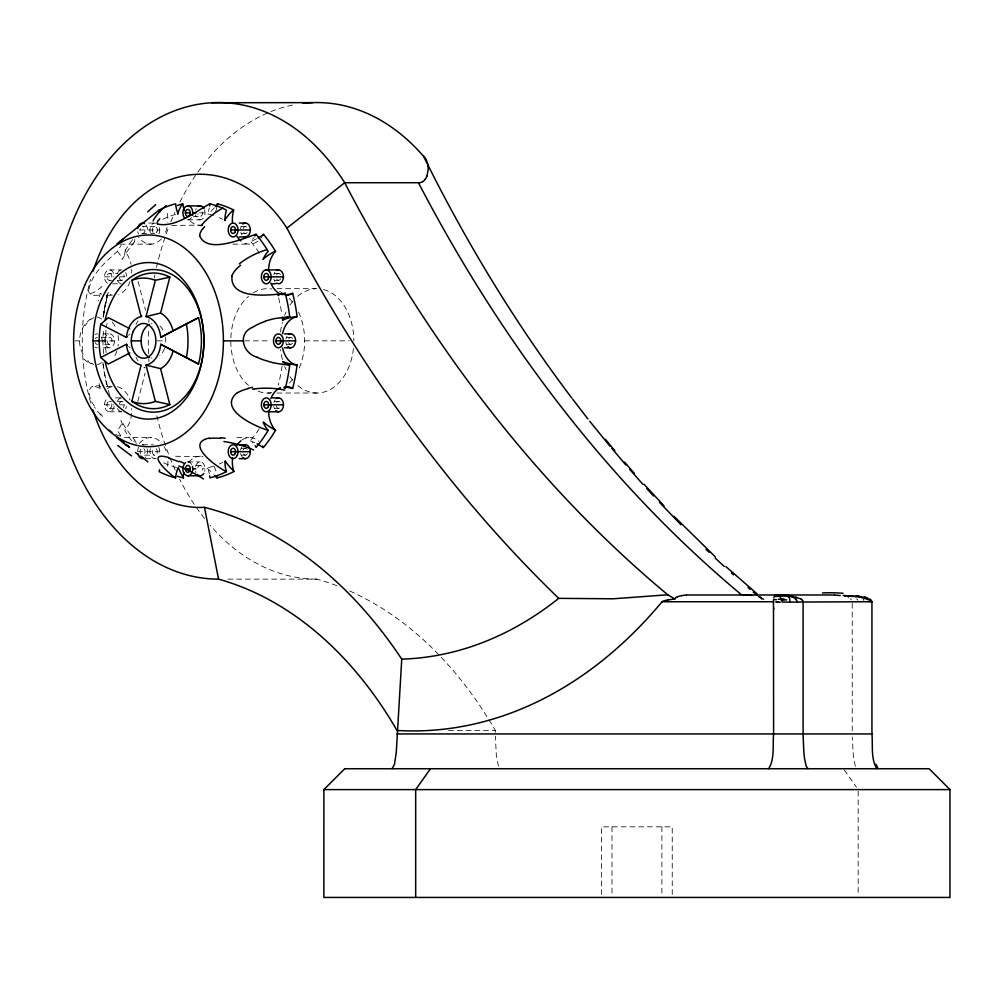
<?xml version="1.0" encoding="UTF-8"?>
<svg xmlns="http://www.w3.org/2000/svg" width="1000" height="1000" viewBox="0 0 1000 1000"><rect width="100%" height="100%" fill="white"/><g stroke="black" fill="none" stroke-linecap="round" stroke-linejoin="round"><path stroke-width="0.75" stroke-dasharray="5 3.75" d="M83.088 354.312C77.763 345.112 78.575 332.912 84.975 324.438M89 289.225C92.025 273.2 105.887 261.8 117.35 251.375A139.15 98.45 90 0 1 121.15 245.35M137.775 401.6L145.113 373.125M87.3 321.688L90.363 319.062M128.613 335.3L129.975 334.038M202.913 225.1L171.575 225.425M106.075 295.262A24.35 17.225 90 0 0 107.575 295.3L112.987 295.225M94.5 405.925C88.138 398.875 84.913 381.812 100.638 386.413M199.513 212.862L205.05 212.862M193.3 216.337L200.125 216.337M187.838 219.812L200.125 219.812M148.7 223.05L154.85 223.05M154.85 226.525L142.562 226.525A3.475 2.462 -90 0 1 145.013 230.325A3.475 2.462 -90 0 1 142 233.4A3.475 2.462 -90 0 1 140.262 228.762M241.312 226.525L245.413 226.525M159.475 227.625A6.963 4.925 -90 0 1 159.775 230L137.637 230A6.963 4.925 90 0 0 138.45 233.85M142.562 233.487L146.65 233.487M150.75 233.487L154.85 233.487M241.312 233.487L245.413 233.487M151.325 244.137L119.225 244.15M232.838 244.137L248.925 244.137M109.412 269.9L121.7 269.9M111.463 280.338L109.412 280.338A3.475 2.462 -90 0 1 106.95 276.85A3.475 2.462 90 0 1 109.412 273.375L117.613 273.375M274.462 273.375L278.55 273.375M104.488 276.85L113.713 276.85M119.55 276.85L126.625 276.85M117.613 280.338L121.7 280.338M274.462 280.338L278.55 280.338M112.487 283.812L120.162 283.812M276.95 288.663L316.9 288.663M93.588 295.3L100.875 295.3M103.425 333.888L109.575 333.888M101.375 337.362L109.575 337.362A3.475 2.462 90 0 1 112.037 340.85A3.475 2.462 -90 0 1 109.575 344.325L101.375 344.325M286.588 337.362L290.688 337.362M75.1 340.85L79.562 340.85M100.962 340.85L114.488 340.85M157.3 340.85L165.725 340.85M244.638 340.85L270.763 340.85M304.65 340.85L349.212 340.85M286.588 344.325L290.688 344.325M103.425 347.8L109.575 347.8M267.738 393.025L270.8 393.025M276.95 393.025L316.9 393.025M115.562 397.887L121.7 397.887M109.412 401.362L111.463 401.362M117.613 401.362L121.7 401.362M274.462 401.362L278.55 401.362M104.488 404.837L113.713 404.837M119.55 404.837L126.625 404.837A6.963 4.925 90 0 1 125.812 408.675M109.412 408.325L117.613 408.325M274.462 408.325L278.55 408.325A3.475 2.462 -90 0 0 280.788 406.312M109.412 411.8L121.7 411.8M124.15 437.562L151.325 437.562M142.562 444.738L153.312 444.738M241.312 448.212L245.413 448.212M137.637 451.688L159.775 451.688A6.963 4.925 90 0 1 159.137 455.1M144.613 455.163L154.85 455.163M241.312 455.163L245.413 455.163M175.613 456.275L202.913 456.587M145.638 458.65L154.85 458.65M187.838 461.875L200.125 461.875M196.038 465.363L200.125 465.363M201.975 468.837L205.05 468.837M227.925 579.138L316.9 579.138A434.837 307.663 -90 0 1 337 585.763M448.525 730.462L495.35 730.462L495.35 733.938M236.887 437.55L248.925 437.562M106.075 386.425A24.35 17.225 -90 0 1 107.575 386.388L112.987 386.475M95.025 386.45L100.225 388.413A24.35 17.225 -90 0 1 101.638 387.638M758.7 596.888L760.462 597.5A34.75 23.7 -68.7 0 1 761.825 598.1L763.637 599.288L759.837 596.112M758.888 596.95L759.938 597.3M93.688 364.438L91.075 363.113M847.962 597.513L848.763 597.863M760.275 597.425L762.75 598.638M143.875 367.325L144.95 367.912M144.95 367.837L144.3 367.425M758.45 596.487L762.65 600M90.9 294.325L90.05 293.425A31.325 8.3 -62.4 0 1 88.387 290.15M88.688 361.325L87.788 360.5M856.562 598.775L857.375 599.625M129.975 347.65L128.613 346.4M102.8 416.488L100.5 413.85M844.3 769.95L856.438 787.138M498.425 766.225L496.312 754.675L495.35 736.25M855.337 766.287L853.337 755.863L852.262 737.062M138.162 281.6L145.5 310.062M102.975 362.587L103.175 365.037A139.15 98.45 -90 0 0 107.6 388.413A24.35 17.225 90 0 1 112.438 386.562M858.175 791.137L858.175 894.35M852.237 603.3L852.237 732.387M672.237 894.5L672.237 826.825L601.625 826.825L601.625 894.5M661.888 826.825L661.888 894.362M611.975 826.825L611.975 894.362M103.8 353.8A71.312 50.462 -90 0 1 103.8 327.9M138.05 360.913A29.575 20.925 -90 0 1 136 357.225M106.15 352.625A67.838 48 90 0 1 107.062 323.288M136 324.462A29.575 20.925 90 0 1 138.05 320.788M176.575 467.512A128.713 91.075 90 0 1 162.812 462.4M107.575 386.388A128.713 91.075 90 0 1 103.05 363M107.575 295.3A128.713 91.075 90 0 0 103.05 318.688L103.175 316.65A139.15 98.45 90 0 1 107.6 293.288A24.35 17.225 -90 0 0 112.438 295.138M162.812 219.288A128.713 91.075 90 0 1 176.575 214.188M259.262 252.913A128.713 91.075 90 0 0 250.413 241.213A24.35 17.225 -90 0 0 254.062 237.463M282.1 365.812A128.713 91.075 90 0 1 278.288 385.05M222.7 462.4A128.713 91.075 90 0 1 219.237 464M213.388 466.213A128.713 91.075 90 0 1 207.438 467.875A24.35 17.225 90 0 1 209.275 473.7M256.525 238.85A47.225 38.913 -18 0 1 250.525 241.513M213.388 215.487A128.713 91.075 -90 0 0 207.438 213.825A24.35 17.225 -90 0 0 209.275 207.987M219.237 217.7A128.713 91.075 -90 0 1 222.7 219.288M278.625 297.987A128.713 91.075 -90 0 1 281.887 314.488M259.262 428.775A128.713 91.075 -90 0 1 250.413 440.487A24.35 17.225 -90 0 1 252.925 442.825M250.287 440.763A47.225 38.288 18.5 0 1 256.188 443.387M207.062 468.125A47.225 27.05 31.2 0 1 213.463 474.15M131.738 440.938A139.15 98.45 -90 0 1 124.725 430.312A24.35 17.225 90 0 0 131.65 408.638M132.562 239.638A139.15 98.45 -90 0 0 124.725 251.375A24.35 17.225 -90 0 1 131.05 264.275M120.913 420.238A47.225 5.038 63.7 0 1 123.725 428.575M117.438 386.75A24.35 17.225 90 0 1 129.987 400.125M136.213 443.663A47.225 8.338 56.8 0 1 135.675 441.238M133.812 441.575A24.35 17.225 -90 0 1 135.1 440.487A128.713 91.075 90 0 1 122.263 422.325A24.35 17.225 -90 0 1 117.35 430.312A139.15 98.45 -90 0 0 121.15 436.35M109.425 395.2A47.225 1.388 76.3 0 1 108.3 389.225M108.338 292.312A47.225 1.538 -74.9 0 1 107.112 295.113M131.675 269.513A24.35 17.225 -90 0 1 131.65 273.062M129.987 281.562A24.35 17.225 -90 0 1 118.663 294.575M101.638 294.05A24.35 17.225 90 0 1 100.225 293.288A139.15 98.45 90 0 0 98.438 300.95M125.538 249.963A47.225 5.637 -62.5 0 1 123.525 257.4M117.35 251.375A24.35 17.225 -90 0 1 122.263 259.363A128.713 91.075 -90 0 1 135.1 241.213A24.35 17.225 -90 0 1 133.812 240.113M134.613 241.85A47.225 8.838 -55.6 0 1 134.838 239.438M214.375 207.85A47.225 27.875 -30.5 0 1 207.825 214.075M120.638 436.062A94.562 18.337 58.6 0 1 108.787 429.35M101.562 362.625A24.35 17.225 90 0 1 97.287 364.712M100.225 388.413A139.15 98.45 90 0 1 98.438 380.75M102.062 286.413A94.562 23.55 -67.1 0 1 91.287 293.263M97.287 316.988A24.35 17.225 -90 0 1 101.562 319.062M349.725 591.013A434.837 307.663 -90 0 1 495.35 730.462M316.9 579.138A238.287 168.6 90 0 1 210.113 525.25M204.562 518.538A238.287 168.6 90 0 1 179.587 479.125M175.238 470.062A238.287 168.6 90 0 1 156.363 413.663M148.938 361.637A238.287 168.6 90 0 1 148.763 358.525M148.55 353.837A238.287 168.6 90 0 1 148.537 328.05M148.8 322.325A238.287 168.6 90 0 1 148.975 319.462M154.275 277.962A238.287 168.6 90 0 1 154.875 274.95M156.488 267.475A238.287 168.6 90 0 1 169.213 225.9M170.837 221.812A238.287 168.6 90 0 1 174.862 212.463M179.825 202.1A238.287 168.6 90 0 1 292.5 105.062M323.6 289.538A52.175 36.925 -90 0 1 353.812 340.85M353.425 348.45A52.175 36.925 -90 0 1 297.663 385.387M292.6 380.125A52.175 36.925 -90 0 1 290.012 376.6M286.1 369.637A52.175 36.925 -90 0 1 284.7 366.388M282.413 359.487A52.175 36.925 -90 0 1 280.512 349.7M280.512 332A52.175 36.925 -90 0 1 282.413 322.212M284.7 315.312A52.175 36.925 -90 0 1 286.1 312.05M290.012 305.087A52.175 36.925 -90 0 1 292.6 301.562M297.663 296.312A52.175 36.925 -90 0 1 315.55 288.7M90.775 403.05A166.612 117.888 -90 0 1 90.55 279.438M156.4 223.4A6.963 4.925 -90 0 0 149.925 230A6.963 4.925 90 0 0 150.25 232.488M159.775 230A6.963 4.925 90 0 1 158.95 233.85M117.263 273.837A6.963 4.925 -90 0 1 122.438 269.975M125.638 272.675A6.963 4.925 -90 0 1 126.613 276.288M121.163 283.762A6.963 4.925 90 0 1 117.25 279.8M121.163 411.763A6.963 4.925 90 0 1 117.1 407.325M117.537 401.125A6.963 4.925 90 0 1 121.337 397.9M158.75 447.45A6.963 4.925 -90 0 1 159.775 451.688M150.387 448.75A6.963 4.925 -90 0 0 149.925 451.688A6.963 4.925 90 0 0 156.1 458.425M196.025 472.675A6.963 4.925 90 0 1 195.538 471.325M195.538 466.35A6.963 4.925 90 0 1 201.887 462.337A6.963 4.925 90 0 1 204.725 471.325M241.775 456.388A6.963 4.925 -90 0 1 240.65 453.488M240.6 450.175A6.963 4.925 -90 0 1 241.513 447.438M274.4 408.562A6.963 4.925 -90 0 1 273.775 406.512M273.962 402.362A6.963 4.925 -90 0 1 275.138 399.837M286.837 345.188A6.963 4.925 90 0 1 285.887 342.4M285.975 338.837A6.963 4.925 90 0 1 287.025 336.2M274.95 281.588A6.963 4.925 90 0 1 273.85 278.9M273.837 274.85A6.963 4.925 90 0 1 274.887 272.213M241.975 235A6.963 4.925 -90 0 1 240.812 232.475M240.538 228.988A6.963 4.925 90 0 1 241.3 226.163M204.587 209.9A6.963 4.925 90 0 1 201.887 219.363A6.963 4.925 90 0 1 195.413 214.862M195.675 209.9A6.963 4.925 90 0 1 196.238 208.6M216.788 207.3A24.35 17.225 -90 0 1 214.125 215.287M202.638 225.162A24.35 17.225 -90 0 1 188.65 219.237M261.8 236.962A24.35 17.225 -90 0 1 260.875 238.175M257.787 241.2A24.35 17.225 -90 0 1 242.075 241.713M242.075 439.975A24.35 17.225 -90 0 1 258.875 441.388M188.65 462.463A24.35 17.225 -90 0 1 202.638 456.525M214.125 466.413A24.35 17.225 -90 0 1 216.425 472.688M139.375 443.512A24.35 17.225 90 0 1 161.375 442.8M164.05 446.538A24.35 17.225 90 0 1 167.05 454.275M167.9 461.25A24.35 17.225 90 0 1 167.312 468.263M112.275 322.163A24.35 17.225 90 0 1 116.263 328.95M118.05 335.562A24.35 17.225 90 0 1 118.05 346.125M116.838 351.163A24.35 17.225 90 0 1 113.212 358.35M167.312 213.425A24.35 17.225 -90 0 1 167.825 222.225M167.05 227.425A24.35 17.225 -90 0 1 164.05 235.162M161.375 238.9A24.35 17.225 -90 0 1 138.463 236.962M90.3 319.85A107.338 30.263 -80.6 0 1 93.8 317.7M85.062 325.775A69.425 20.688 -84.1 0 1 87.325 322.812M191.5 217.5A6.963 4.925 90 0 1 187.662 219.812M202.488 211.85A3.475 2.462 -90 0 1 200.837 216.188A3.475 2.462 -90 0 1 197.775 213.863M87.75 362.075A62.45 20.213 87.5 0 1 82.75 357.463M91.112 363.638A96.475 27.963 82.7 0 1 88.713 362.025M100.812 415.075A31.325 8.088 61.4 0 1 94.462 407.15M243.113 228.762A3.475 2.462 -90 0 1 245.138 226.55A3.475 2.462 -90 0 1 247.463 228.088M247.113 232.512A3.475 2.462 -90 0 1 243.7 232.512M280.613 278.775A3.475 2.462 -90 0 1 276.5 278.775M276.5 274.938A3.475 2.462 90 0 1 280.613 274.938M288.738 338.725A3.475 2.462 -90 0 1 292.525 338.525M292.525 343.162A3.475 2.462 -90 0 1 288.538 342.55M276.725 402.525A3.475 2.462 -90 0 1 279.988 402.013M278.55 408.325A3.475 2.462 -90 0 1 276.325 406.312M243.263 449.988A3.475 2.462 -90 0 1 247.463 449.775M247.362 453.812A3.475 2.462 -90 0 1 243.463 453.812M187.662 461.887A6.963 4.925 90 0 1 191.938 465M197.825 467.587A3.475 2.462 -90 0 1 201.012 465.588A3.475 2.462 -90 0 1 202.425 470.075M137.65 451.087A6.963 4.925 90 0 1 138.7 447.375M142.413 444.738A6.963 4.925 90 0 1 143.837 444.963M147.025 448.75A6.963 4.925 90 0 1 145.125 457.625M143.85 448.725A3.475 2.462 -90 0 1 145 452.075A3.475 2.462 -90 0 1 143.35 454.988M140.612 453.812A3.475 2.462 -90 0 1 141.3 448.7M156.137 448.725A3.475 2.462 -90 0 1 156.725 453.95A3.475 2.462 -90 0 1 152.975 453.95A3.475 2.462 -90 0 1 153.562 448.725M114.213 406.35A6.963 4.925 90 0 1 106.213 410.125A6.963 4.925 90 0 1 107.613 398.363M111.762 403.812A3.475 2.462 -90 0 1 109.225 408.312A3.475 2.462 -90 0 1 107.2 403.338A3.475 2.462 -90 0 1 111.213 402.475M119.35 403.837A3.475 2.462 -90 0 1 123.062 401.938A3.475 2.462 -90 0 1 123.275 407.512M97.463 347.8A6.963 4.925 90 0 1 95.025 347.038M95.15 334.575A6.963 4.925 90 0 1 97.65 333.913M101.35 336.925A6.963 4.925 90 0 1 101.175 345.1M95.35 338.675A3.475 2.462 -90 0 1 97.463 337.375M97.55 344.3A3.475 2.462 -90 0 1 95.138 342.55M109.575 344.325A3.475 2.462 -90 0 1 107.112 340.85A3.475 2.462 90 0 1 109.575 337.362M107.487 283.25A6.963 4.925 90 0 1 104.637 275.188A6.963 4.925 90 0 1 109.812 269.913A6.963 4.925 90 0 1 114.325 276.288M109.412 273.375A3.475 2.462 90 0 1 111.875 276.85A3.475 2.462 -90 0 1 109.412 280.338M119.3 277.613A3.475 2.462 -90 0 0 121.975 280.312A3.475 2.462 -90 0 0 124.162 276.85A3.475 2.462 90 0 0 123.75 274.938M145.938 224.95A6.963 4.925 -90 0 1 147.487 230A6.963 4.925 90 0 1 147.162 232.488M159.838 326A17.387 12.312 -90 0 1 164.15 332.337M165.438 337.062A17.387 12.312 -90 0 1 165.6 343.375M164.562 348.225A17.387 12.312 -90 0 1 159.838 355.7M152.075 358.137A17.387 12.312 -90 0 1 151.188 357.95M151.188 323.738A17.387 12.312 -90 0 1 152.075 323.562M857.237 599.888A3.525 2.188 78.5 0 1 857.475 600.225M851.312 599.688A9.125 5.75 -78.4 0 0 851.1 599.45A13.225 8.475 -76 0 0 850.312 598.85M763.062 598.85A11.363 7.75 -68.9 0 1 763.975 599.612M253.287 292.825A52.175 36.925 -90 0 1 271.775 288.975M279.65 291.462A52.175 36.925 -90 0 1 282.175 292.825M289.212 298.412A52.175 36.925 -90 0 1 292.7 302.413M298.525 312.05A52.175 36.925 -90 0 1 298.525 369.637M292.7 379.288A52.175 36.925 -90 0 1 289.212 383.288M271.775 392.713A52.175 36.925 -90 0 1 253.287 388.875M248.5 385.387A52.175 36.925 -90 0 1 248.5 296.312M104.05 311.688L103.088 317.812L107.45 294.85L104.05 311.688M105.4 337.15A6.963 4.925 90 0 0 109.388 347.8A6.963 4.925 90 0 0 113.925 337.587A6.963 4.925 90 0 0 105.4 337.15M156.938 231.85A3.475 2.462 -90 0 0 154.938 226.525A3.475 2.462 -90 0 0 152.675 231.637A3.475 2.462 -90 0 0 156.938 231.85"/><path stroke-width="1.5" d="M344.738 768.725L323.9 789.6L323.862 897.438L949.963 897.438L949.963 789.6L929.125 768.725L344.762 768.725M92.85 409.888A166.612 117.888 -90 0 0 204.475 507.337A506.512 358.387 90 0 1 401.75 659.137L396.287 752.15L394.5 764.275L392.1 768.725M257.325 357.262C243.175 353.688 236.887 334.288 252.175 327.375M428.3 169.125L426.938 176.088M199.788 235.9C207.213 254.55 243.888 238.225 256.062 234.275A139.15 98.45 90 0 1 268.163 251.375A24.35 17.225 90 0 0 263.25 259.363M773.863 597.75L774.125 596.538L789.963 595.788L799.925 598.6M198.525 317.65L160.75 337.413A24.5 17.337 -90 0 0 146.025 316.588L155.363 280.325L169.838 277.1L160.575 313.062A29.575 20.925 90 0 1 173.088 330.737L198.525 317.65A67.838 48 -90 0 1 198.525 364.05L160.75 344.288A24.5 17.337 90 0 1 146.025 365.112L155.363 401.375L169.838 404.588L160.575 368.638A29.575 20.925 -90 0 0 173.088 350.962M169.838 404.588A67.838 48 -90 0 1 137.012 404.588L131.812 401.375L141.15 365.112A24.5 17.337 -90 0 1 126.425 344.288L100.763 357.488L108.325 364.05L129.75 353.025M232.025 275.775C229.275 300.6 271.15 295.138 285.275 293.288A139.15 98.45 90 0 1 289.713 316.65A24.35 17.225 -90 0 0 282.638 320.1A128.713 91.075 -90 0 0 282.288 317.288M426.838 176.3L426.15 177.763A47.512 24.65 33.3 0 1 425.238 179.237M158.6 220.438L159.812 218.688M430.438 768.725L415.688 789.6L415.688 897.438M202.6 229.188L204.613 226.65M425.05 179.45L424.05 180.562A27.363 14.312 37.2 0 1 422.625 181.75M743.125 594.812L741.513 594.788C606.3 482.15 499.487 338.275 418.45 182.725L344.7 182.725A238.287 168.6 90 0 0 64.8 243.113A238.287 168.6 90 0 0 218.562 579.138A434.837 307.663 90 0 1 397.013 730.462A544.225 385.062 90 0 0 662.075 601.75L662.9 601.213A14.725 12.088 62.3 0 1 663.95 600.837L664.762 600.612M117.212 243.675L159.1 210.075A139.15 98.45 -90 0 1 175.637 203.825A24.35 17.225 90 0 0 178.075 213.825M129.75 328.663L108.325 317.65L100.763 324.212L126.425 337.413L127.287 336.562M675.612 597.9L675.225 598.312A16.363 5.812 22.1 0 0 674.85 598.975L668.288 599.888M126.425 337.413A24.5 17.337 -90 0 1 141.15 316.588L141.762 316.087M240.613 265.212L237.613 267.85A31.325 26.562 29.3 0 0 231.912 275.725M93.038 271.225A166.612 117.888 -90 0 1 286.925 228.1L344.7 182.725A1530.625 1082.987 90 0 0 667.763 594.788L674.862 598.975M224.975 220.463A24.35 17.225 -90 0 1 226.4 210.075A139.15 98.45 90 0 0 209.875 203.825C194.5 212.075 175.975 227.688 157.762 224.15M141.15 316.588L131.812 280.325L137.012 277.1A67.838 48 -90 0 1 169.838 277.1M118.188 243.463L117.413 243.95M237.512 392.463C216.35 409.2 256.112 426.925 268.163 430.312A139.15 98.45 -90 0 1 256.062 447.425A24.35 17.225 -90 0 0 255.113 445.763M173.088 330.737L160.75 337.413M422.3 181.825L421.688 182.125A17.637 9.325 38.6 0 1 418.5 182.8M677.138 596.95L676.488 597.288A28.012 9.95 22.2 0 0 675.788 597.762M796.675 597.4L795.025 597.75M265.225 321.2L267.825 320.375A96.475 91.55 67.3 0 1 274.9 318.538L289.713 316.65M768.675 768.725C774.85 758.962 772.562 745.238 773.6 733.938L773.475 600.413L773.55 599.538L776.462 599.675M146.025 316.588L160.575 313.062M665.062 600.525L668.062 599.925M248.062 388.263L252.5 387.362M681.188 595.725L679.388 596.15A45.012 16.012 22.3 0 0 677.4 596.862M209.312 438.025C183.425 443.525 218.113 467.925 226.4 471.613A24.35 17.225 90 0 1 224.975 461.225M870.263 599.725L859.725 597.1L843.2 595.388M667.763 594.788L613.112 598.787L558.737 598.35A472.55 334.35 90 0 1 401.75 659.137M686.312 595.025L683.988 595.262A68.7 24.525 22.5 0 0 681.612 595.662M686.663 595L834.4 594.987M781.05 599.525L784.112 599.45M116.925 437.55L119.55 439.2M864.75 597.35L858.088 596.225L844.488 595.938M780.188 602.125L778.737 602.125M211.7 102.75L312.775 102.625M187.838 205.9L200.125 205.9M185.375 212.862L189.988 212.862M192.763 212.862L195.837 212.862M239.262 223.05L245.413 223.05M230.65 230L236.8 230M238.038 230L250.325 230A6.963 4.925 90 0 0 247.812 223.938A6.963 4.925 90 0 0 242.85 224.062M239.262 236.962L245.413 236.962M283.475 276.85L271.188 276.85A6.963 4.925 -90 0 1 266.262 283.812A6.963 4.925 -90 0 1 261.337 276.85A6.963 4.925 90 0 1 266.262 269.9L278.55 269.9M263.8 276.85L269.95 276.85M272.413 283.812L275.487 283.812M284.538 333.888L290.688 333.888M93.125 340.85L100.15 340.85M131.287 340.85L141.113 340.85A17.387 12.312 -90 0 1 149.45 324.387M223.4 340.85L242.9 340.85M275.938 340.85L282.075 340.85M283.312 340.85A6.963 4.925 -90 0 1 278.4 347.8A6.963 4.925 -90 0 1 273.475 340.85A6.963 4.925 90 0 1 278.4 333.888A6.963 4.925 90 0 1 283.312 340.85L295.613 340.85M284.538 347.8L290.688 347.8M272.413 397.887L278.55 397.887M263.8 404.837L269.95 404.837M271.188 404.837A6.963 4.925 90 0 1 266.262 411.8A6.963 4.925 90 0 1 261.337 404.837A6.963 4.925 -90 0 1 266.262 397.887A6.963 4.925 -90 0 1 271.188 404.837L283.475 404.837M269.337 411.8L278.55 411.8M239.262 444.738L245.413 444.738M230.65 451.688L236.8 451.688M238.038 451.688L250.325 451.688M239.262 458.65L245.413 458.65M185.375 468.837L189.988 468.837M192.763 468.837L195.837 468.837M187.838 475.788L200.125 475.788M662.075 601.75L773.6 601.75M876.862 768.725C870.688 758.962 872.962 745.238 871.938 733.938L871.938 601.75L782.225 602.1L779.987 596.462M397.013 733.938L872.412 733.938M323.9 789.6L949.963 789.6M778.487 594.788L783 594.963M778.062 602.125L776.825 602.112M786 596.15L786.65 596.2M792.25 597.062A14.6 9.9 -35.3 0 1 794.262 597.863L796.075 599.625M856.25 596.138L857.638 596.2A10.675 8.612 70.4 0 1 861.637 597.425M807.975 768.725L806.15 766.125L804.587 758.85A85.213 60.287 90 0 1 803.85 752.225L803.1 735.1L803.1 601.75M867.15 599.45L868.337 599.5M868.475 599.513L868.737 599.525A3.225 2.975 0.4 0 1 869.5 600.45M787.712 596.112L792.387 596.862M834.862 595.025L840.238 595.588M783.763 595.025L789.963 595.788M748.037 595.05L752.188 595.5M220.7 437.75L225.212 438.237M849.312 596.112L851.775 596.5M160.575 368.638L146.025 365.112M272.775 362.638L263.837 360.012A69.425 65.9 -72 0 1 257.3 357.325M168.762 457.55C143.963 450.363 169.137 474.312 175.637 477.875A24.35 17.225 -90 0 1 178.075 467.875M179.5 461.262L183.6 463M869.325 599.538L871.162 600.625A2.263 2.15 40.9 0 1 871.975 601.737M160.75 344.288L198.525 364.05M135.5 452.512L138.787 455.037M126.737 445.8L116.9 437.612M122.438 441.438L124.3 442.975M757.138 593.85L725.837 566.55M753.225 592.05L757.4 595.6M125.925 444.35L126.775 445.075M748.012 587.575L750.1 589.362M801.988 599.875L802.613 600.525A1.887 1.675 89.9 0 1 803.225 601.737M127.65 445.825L129.45 447.425A139.15 98.45 -90 0 1 127.725 445.312M731.462 572.987L733.525 574.837M724.287 566.475L715.113 558M715.325 556.862L674.1 516.375M706 549.375L709.025 552.275M127.287 345.138L126.425 344.288M681 524.763L659.4 502.275M664.013 505.85L644.087 484.275M653.575 496.012L646.825 488.638M642.987 484.4L629.663 469.35M624.513 462.075L634.25 473.25M625.875 465L611.838 448.45M605.312 439.225L614.862 450.725M609.975 446.225L589.788 421.3M587.962 419L572.688 399.2M571.788 398.025C516.625 325.012 468.812 246.55 427.788 164.788M875.962 764.262L877.675 767.675M427.188 163.575L423.575 156.325A238.287 168.6 90 0 0 303.075 103.362M426.587 160.938L427.262 162.613A39.013 20.475 24.2 0 1 428 164.925M204.475 507.337L218.562 579.138M427.95 165.15L428.2 166.875M105.1 320.3A71.312 50.462 -90 0 1 182.775 282.85A71.312 50.462 -90 0 1 182.775 398.85A71.312 50.462 -90 0 1 105.1 361.388M263.075 259.2A47.225 42.088 -13.4 0 1 275.438 251.188M285.275 293.288A24.35 17.225 90 0 1 282.425 294.637M285.312 295.3A24.35 17.225 -90 0 0 292.65 293.288A139.15 98.45 90 0 1 297.087 316.65A24.35 17.225 -90 0 0 282.525 333.85M281.588 294.575A24.35 17.225 -90 0 1 270.85 283.137M268.575 269.513A24.35 17.225 -90 0 1 275.538 251.375A139.15 98.45 -90 0 0 263.438 234.275A24.35 17.225 -90 0 1 262.65 235.662M263.637 234.488A47.225 38.913 -18 0 1 258.175 237.975M240.963 240.888A24.35 17.225 -90 0 1 237.037 236.5M232.438 222.225A24.35 17.225 -90 0 1 233.775 210.075A139.15 98.45 -90 0 0 217.25 203.825A24.35 17.225 -90 0 1 217.062 205.575M177.413 476.238A139.15 98.45 90 0 0 183.012 477.875A24.35 17.225 -90 0 1 183.837 472.688M177.413 205.45A139.15 98.45 90 0 1 183.012 203.825A24.35 17.225 -90 0 0 184.288 210.662M282.525 347.85A24.35 17.225 -90 0 0 297.087 365.037A139.15 98.45 90 0 1 292.65 388.413A24.35 17.225 90 0 0 287.825 386.562M282.6 320.025A47.225 46.975 -1.1 0 1 297.075 316.613M292.688 293.4A47.225 45.862 -6.8 0 1 285.387 294.988M278.863 295.462A47.225 45.862 -6.8 0 1 277.925 295.45M284.425 386.863A47.225 45.575 6.9 0 1 292.6 388.562M268.575 412.188A24.35 17.225 90 0 0 275.538 430.312A139.15 98.45 90 0 1 263.438 447.425A24.35 17.225 -90 0 0 262.65 446.037M270.85 398.562A24.35 17.225 90 0 1 280.387 387.612M297.087 364.95A47.225 46.837 3.3 0 1 282.65 361.55A24.35 17.225 90 0 0 289.713 365.037A139.15 98.45 90 0 1 285.275 388.413A24.35 17.225 90 0 0 283.875 387.638M257.013 443.812A47.225 38.288 18.5 0 1 263.212 447.65M232.6 457.713A24.35 17.225 -90 0 0 233.775 471.613A139.15 98.45 -90 0 1 217.25 477.875A24.35 17.225 -90 0 0 217.062 476.125M237.037 445.2A24.35 17.225 -90 0 1 240.963 440.812M275.663 430.062A47.225 41.612 14.5 0 1 263.412 422.188M268.163 430.312A24.35 17.225 90 0 1 263.25 422.325M214.613 475.412A47.225 27.05 31.2 0 1 216.775 477.962M234.15 471.388A47.225 31.55 26.5 0 1 225.338 461.163M183.7 478.013A47.225 19.375 40.3 0 1 178.6 468.113M224.6 220.387A47.225 32.237 -25.5 0 1 233.463 209.887M256.062 234.275A24.35 17.225 -90 0 1 255.113 235.938M217.7 203.9A47.225 27.875 -30.5 0 1 215.538 206.55M175.637 477.875A139.15 98.45 90 0 1 159.1 471.613A24.35 17.225 -90 0 0 159.65 469.625M239.25 263.938A94.562 79.15 20.9 0 1 267.238 249.55M252.575 389.137A94.562 84.375 -33.6 0 1 284.738 390.05M289.725 364.9A107.338 101.562 -61 0 1 272.787 362.575M226.4 471.613A139.15 98.45 -90 0 1 209.875 477.875A24.35 17.225 90 0 0 209.638 475.775M223.962 441.525A94.562 64.575 -3.2 0 1 253.588 449.95M178.888 465.938A94.562 35.625 16.7 0 1 203.5 478.963M155.712 204.6A94.562 3.762 -43.1 0 1 147.637 211.863M117.737 445.45A94.562 5.275 36 0 1 131.475 455.887M209.875 203.825A24.35 17.225 -90 0 1 209.638 205.925M201.025 225.763A94.562 55.538 -3.9 0 1 222.963 207.938M423.85 156.3A22.988 11.85 25.6 0 1 426.637 160.712M775.15 594.963A28.413 1.988 6.6 0 1 778.238 594.75M822.463 592.962A36.6 7.05 4.6 0 1 843.05 593.263M428.25 166.875A55.688 29.375 23.5 0 1 428.325 168.888M558.737 598.35A1602.3 1133.7 -90 0 1 286.925 228.1M203.8 473.475A6.963 4.925 90 0 1 197.262 474.5M243.162 445.5A6.963 4.925 -90 0 1 249.363 447.55A6.963 4.925 -90 0 1 248.938 456.55A6.963 4.925 -90 0 1 242.587 457.388M276.625 398.438A6.963 4.925 -90 0 1 283.45 405.55A6.963 4.925 -90 0 1 275.763 410.562M288.762 334.45A6.963 4.925 90 0 1 295.587 341.525A6.963 4.925 90 0 1 287.913 346.6M276.625 270.45A6.963 4.925 90 0 1 283.475 277.013A6.963 4.925 90 0 1 276.425 283.125M250.325 230A6.963 4.925 -90 0 1 243.787 236.575M198.2 206.45A6.963 4.925 90 0 1 204.025 208.6M177.537 214.05A47.225 20.075 -39.2 0 1 182.4 203.938M252.262 327.525A62.45 59.013 82.7 0 1 265.275 321.375M199.575 235.888A31.325 19.112 1.6 0 1 202.4 229.125M157.675 224.175A31.325 9.025 -18.3 0 1 158.012 220.575M153.112 220.938A94.562 25.188 -23 0 1 166.137 205.588M159.1 210.075A24.35 17.225 -90 0 1 159.65 212.075M123.238 239.037A31.325 1 -38.5 0 1 119.938 241.425M184.975 218.512A6.963 4.925 90 0 1 183.6 209.312A6.963 4.925 90 0 1 189.988 206.6A6.963 4.925 90 0 1 192.438 215.338M140.662 455.988A31.325 0.65 37.6 0 1 147.887 461.912M168.713 458.2A31.325 9.438 17.6 0 1 178.738 461.7M209.425 438.488A31.325 19.475 -2.4 0 1 220.5 438.35M237.638 392.688A31.325 26.762 -30.8 0 1 248.113 388.725M266.262 269.9A6.963 4.925 90 0 1 271.188 276.85M192.438 466.35A6.963 4.925 90 0 1 189.762 475.238A6.963 4.925 90 0 1 183.375 471.788A6.963 4.925 90 0 1 185.588 462.65M143.45 458.525A6.963 4.925 90 0 1 137.85 453.688M137.75 228.5A6.963 4.925 -90 0 1 144.438 223.575M155.363 401.375A62.775 44.413 90 0 1 131.812 401.375M100.763 357.488A62.775 44.413 90 0 1 100.763 324.212M131.812 280.325A62.775 44.413 90 0 1 155.363 280.325M186.412 324.212A62.775 44.413 -90 0 1 186.412 357.488M149.45 357.312A17.387 12.312 -90 0 1 141.113 340.85M796.125 599.538A3.525 2.712 -75.9 0 1 797.038 601.725M787.562 595.588A20.5 1.462 10.3 0 1 786.825 595.487M801.363 599.35A9.125 6.938 76.1 0 1 801.7 599.575M800.3 598.638A13.225 9.85 73.8 0 1 801.388 599.25M796.012 597.337A18.2 1.425 -2.6 0 1 794.912 597.725M789.137 597.575A5.2 2.9 -76.2 0 1 789.788 599.375A5.537 3.075 -76.2 0 1 789.762 601.95M786.625 596.3A10.675 5.938 -76.2 0 1 789.175 597.487M781.45 599.987A43.463 2.938 -3.5 0 1 786.7 599.875M773.725 608.875A19.95 0.787 -86.6 0 1 773.787 608.175M778.288 599.263A17.1 0.988 -3 0 1 784.125 599.163M778.587 602.075A19.462 2.612 3.6 0 1 777.925 602.075M776.65 601.987A7.987 1.425 4.5 0 1 775.688 601.95M775.713 595.65A49.975 3.725 8.3 0 1 776.963 595.538M870.675 599.4A17.1 0.875 -3.3 0 1 870.6 599.65M864.85 596.987A10.688 10.05 4.6 0 1 869.1 599.138M871.35 602.075A19.462 1.2 7.7 0 1 871.162 602.075M863.388 599.837A43.463 2.65 -3.9 0 1 863.75 599.837M743.062 595.112A161.287 109.725 -68.1 0 1 747.975 595.3M85.05 284.613A105.85 74.9 90 0 0 145.775 446.625A105.85 74.9 90 0 0 214.688 291.3A105.85 74.9 90 0 0 85.05 284.613M101.587 299.262A78.275 55.375 90 0 0 146.488 419.062A78.275 55.375 90 0 0 197.45 304.212A78.275 55.375 90 0 0 101.587 299.262M189.925 214.713A3.475 2.462 -90 0 0 187.925 209.387A3.475 2.462 -90 0 0 185.662 214.488A3.475 2.462 -90 0 0 189.925 214.713M228.962 226.262A6.963 4.925 90 0 0 232.9 236.95A6.963 4.925 90 0 0 237.488 226.788A6.963 4.925 90 0 0 228.962 226.262M235.2 231.85A3.475 2.462 -90 0 0 233.212 226.525A3.475 2.462 -90 0 0 230.938 231.637A3.475 2.462 -90 0 0 235.2 231.85M268.35 278.7A3.475 2.462 -90 0 0 266.35 273.375A3.475 2.462 -90 0 0 264.088 278.475A3.475 2.462 -90 0 0 268.35 278.7M280.475 342.7A3.475 2.462 -90 0 0 278.488 337.375A3.475 2.462 -90 0 0 276.225 342.475A3.475 2.462 -90 0 0 280.475 342.7M268.35 406.688A3.475 2.462 -90 0 0 266.35 401.362A3.475 2.462 -90 0 0 264.088 406.475A3.475 2.462 -90 0 0 268.35 406.688M237.288 455.387A6.963 4.925 -90 0 0 233.3 444.738A6.963 4.925 -90 0 0 228.762 454.95A6.963 4.925 -90 0 0 237.288 455.387M235.2 453.537A3.475 2.462 -90 0 0 233.212 448.212A3.475 2.462 -90 0 0 230.938 453.312A3.475 2.462 -90 0 0 235.2 453.537M189.925 470.688A3.475 2.462 -90 0 0 187.925 465.363A3.475 2.462 -90 0 0 185.662 470.462A3.475 2.462 -90 0 0 189.925 470.688M133.162 331.6A17.387 12.312 90 0 0 143.138 358.225A17.387 12.312 90 0 0 154.462 332.713A17.387 12.312 90 0 0 133.162 331.6"/></g></svg>
